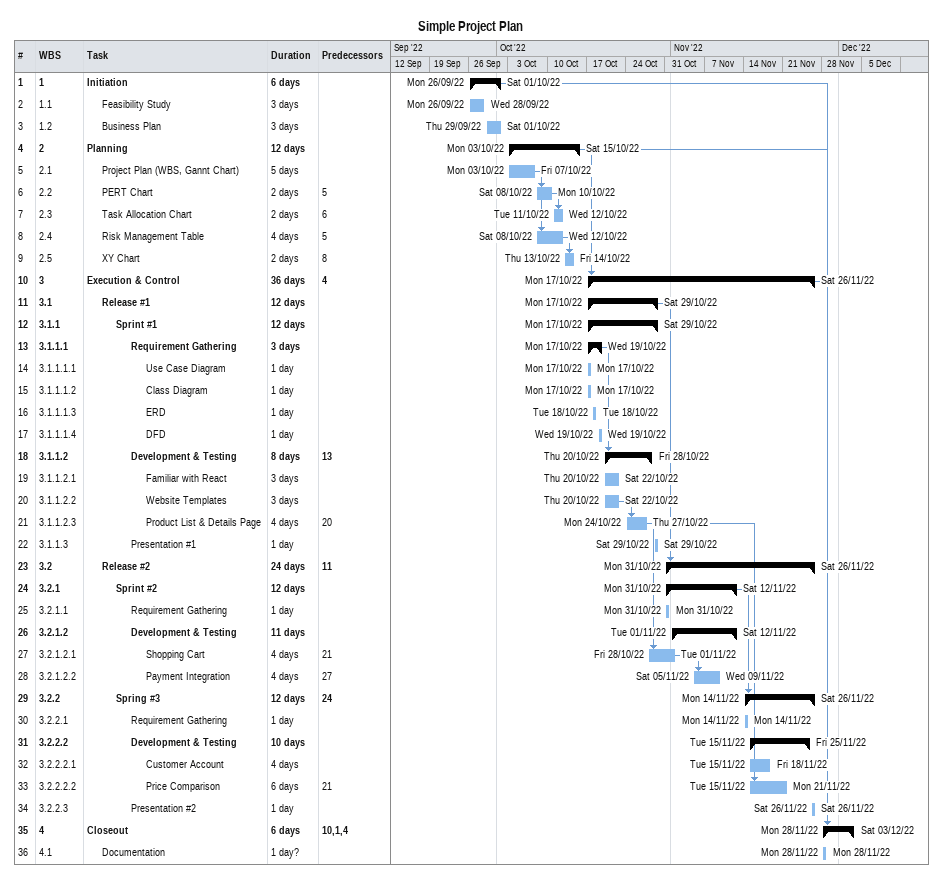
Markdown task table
Simple Project Plan

| ID | WBS | Task | Duration | Start | Finish | Predecessors |
|---|---|---|---|---|---|---|
| 1 | 1 | **Initiation** | 6d | 2022-09-26 | 2022-10-01 |  |
| 2 | 1.1 | Feasibility Study | 3d | 2022-09-26 | 2022-09-28 |  |
| 3 | 1.2 | Business Plan | 3d | 2022-09-29 | 2022-10-01 |  |
| 4 | 2 | **Planning** | 12d | 2022-10-03 | 2022-10-15 |  |
| 5 | 2.1 | Project Plan (WBS, Gannt Chart) | 5d | 2022-10-03 | 2022-10-07 |  |
| 6 | 2.2 | PERT Chart | 2d | 2022-10-08 | 2022-10-10 | 5 |
| 7 | 2.3 | Task Allocation Chart | 2d | 2022-10-11 | 2022-10-12 | 6 |
| 8 | 2.4 | Risk Management Table | 4d | 2022-10-08 | 2022-10-12 | 5 |
| 9 | 2.5 | XY Chart | 2d | 2022-10-13 | 2022-10-14 | 8 |
| 10 | 3 | **Execution & Control** | 36d | 2022-10-17 | 2022-11-26 | 4 |
| 11 | 3.1 | **Release #1** | 12d | 2022-10-17 | 2022-10-29 |  |
| 12 | 3.1.1 | **Sprint #1** | 12d | 2022-10-17 | 2022-10-29 |  |
| 13 | 3.1.1.1 | **Requirement Gathering** | 3d | 2022-10-17 | 2022-10-19 |  |
| 14 | 3.1.1.1.1 | Use Case Diagram | 1d | 2022-10-17 | 2022-10-17 |  |
| 15 | 3.1.1.1.2 | Class Diagram | 1d | 2022-10-17 | 2022-10-17 |  |
| 16 | 3.1.1.1.3 | ERD | 1d | 2022-10-18 | 2022-10-18 |  |
| 17 | 3.1.1.1.4 | DFD | 1d | 2022-10-19 | 2022-10-19 |  |
| 18 | 3.1.1.2 | **Development & Testing** | 8d | 2022-10-20 | 2022-10-28 | 13 |
| 19 | 3.1.1.2.1 | Familiar with React | 3d | 2022-10-20 | 2022-10-22 |  |
| 20 | 3.1.1.2.2 | Website Templates | 3d | 2022-10-20 | 2022-10-22 |  |
| 21 | 3.1.1.2.3 | Product List & Details Page | 4d | 2022-10-24 | 2022-10-27 | 20 |
| 22 | 3.1.1.3 | Presentation #1 | 1d | 2022-10-29 | 2022-10-29 |  |
| 23 | 3.2 | **Release #2** | 24d | 2022-10-31 | 2022-11-26 | 11 |
| 24 | 3.2.1 | **Sprint #2** | 12d | 2022-10-31 | 2022-11-12 |  |
| 25 | 3.2.1.1 | Requirement Gathering | 1d | 2022-10-31 | 2022-10-31 |  |
| 26 | 3.2.1.2 | **Development & Testing** | 11d | 2022-11-01 | 2022-11-12 |  |
| 27 | 3.2.1.2.1 | Shopping Cart | 4d | 2022-10-28 | 2022-11-01 | 21 |
| 28 | 3.2.1.2.2 | Payment Integration | 4d | 2022-11-05 | 2022-11-09 | 27 |
| 29 | 3.2.2 | **Spring #3** | 12d | 2022-11-14 | 2022-11-26 | 24 |
| 30 | 3.2.2.1 | Requirement Gathering | 1d | 2022-11-14 | 2022-11-14 |  |
| 31 | 3.2.2.2 | **Development & Testing** | 10d | 2022-11-15 | 2022-11-25 |  |
| 32 | 3.2.2.2.1 | Customer Account | 4d | 2022-11-15 | 2022-11-18 |  |
| 33 | 3.2.2.2.2 | Price Comparison | 6d | 2022-11-15 | 2022-11-21 | 21 |
| 34 | 3.2.2.3 | Presentation #2 | 1d | 2022-11-26 | 2022-11-26 |  |
| 35 | 4 | **Closeout** | 6d | 2022-11-28 | 2022-12-03 | 10, 1, 4 |
| 36 | 4.1 | Documentation | 1d? | 2022-11-28 | 2022-11-28 |  |
